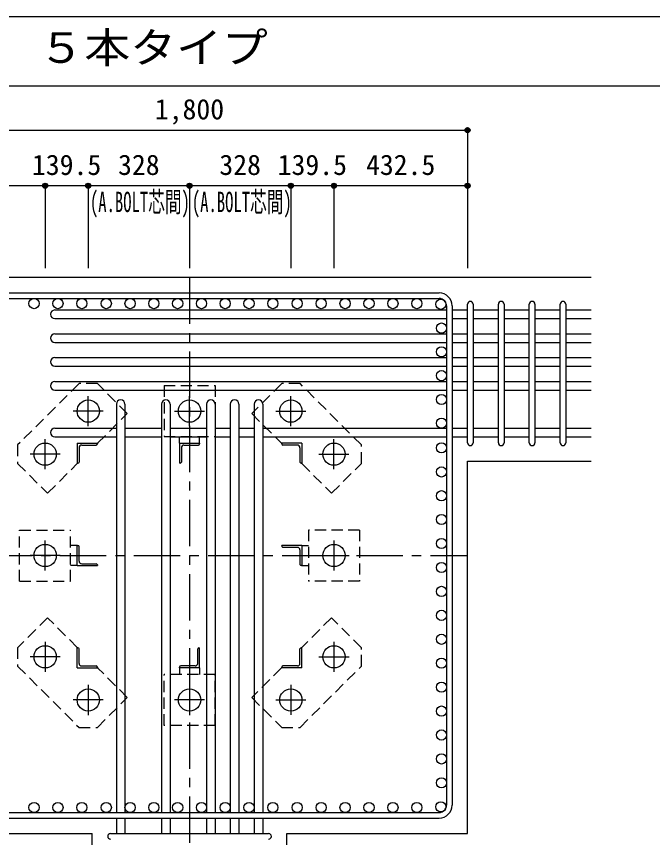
# Model space of a CAD drawing. Units: millimetres at full size, sheet at 1:30. Extents: x -5973 to 5954, y -4195 to 4201.
# Drawn here: x -4856 to -2797, y 1543 to 4201 of the extents above; entities that cross this region are included whole.
import ezdxf
from ezdxf.enums import TextEntityAlignment as Align

# ---------------------------------------------------------------- set-up
doc = ezdxf.new("R2010")
doc.units = ezdxf.units.MM
doc.header["$LTSCALE"] = 30
doc.header["$PDMODE"] = 32
doc.header["$PDSIZE"] = 15
doc.linetypes.add('CHAIN1', pattern=[8, 5, -1, 1, -1])
doc.linetypes.add('DASHED1', pattern=[1.8, 1.2, -0.6])
for name, color, linetype in [('0-1_躯体線', 2, 'Continuous'), ('0-2_アンカーボルト', 4, 'CHAIN1'), ('0-3_立上り筋', 3, 'Continuous'), ('0-4_フープ筋', 7, 'Continuous'), ('0-5_基礎梁筋', 7, 'Continuous'), ('0-6_スタラップ筋', 7, 'Continuous'), ('0-7_文字', 4, 'Continuous'), ('0-9_プレート', 4, 'DASHED1'), ('0-A_アングル', 4, 'Continuous'), ('0-D_寸法', 4, 'Continuous'), ('6-7_文字', 7, 'Continuous'), ('F-0_枠', 6, 'Continuous')]:
    doc.layers.add(name, color=color, linetype=linetype)
doc.styles.add('ＭＳ ゴシック', font='')
doc.styles.get('ＭＳ ゴシック').set_extended_font_data('MS Gothic')

msp = doc.modelspace()

# ---------------------------------------------------------------- linework, layer by layer
at = {"layer": '0-1_躯体線'}
for p, q in [((-2995.8, 3356.03), (-5195.8, 3356.03)), ((-3395.8, 2761.83), (-2995.8, 2761.83)), ((-3395.8, 1556.03), (-3395.8, 2761.83)), ((-5195.8, 1556.03), (-4610.8, 1556.03)), ((-4610.8, 1156.03), (-4610.8, 1556.03))]:
    msp.add_line(p, q, dxfattribs=at)
msp.add_lwpolyline([(-3980.8, 1156.03), (-3980.8, 1556.03), (-3395.8, 1556.03)], dxfattribs=at)
at = {"layer": '0-2_アンカーボルト'}
for p, q in [((-4623.8, 2874.73), (-4623.8, 2972.23)), ((-4295.8, 2874.83), (-4295.8, 2972.33)), ((-3967.8, 2874.83), (-3967.8, 2972.33)), ((-4575.1, 2923.53), (-4672.6, 2923.53)), ((-4344.6, 2923.53), (-4247.1, 2923.53)), ((-4016.6, 2923.53), (-3919.1, 2923.53)), ((-4763.3, 2735.23), (-4763.3, 2832.73)), ((-3828.3, 2735.33), (-3828.3, 2832.83)), ((-4714.6, 2784.03), (-4812.1, 2784.03)), ((-3877.1, 2784.03), (-3779.6, 2784.03)), ((-4763.3, 2407.23), (-4763.3, 2504.73)), ((-3828.3, 2504.83), (-3828.3, 2407.33)), ((-4714.6, 2456.03), (-4812.1, 2456.03)), ((-3877, 2456.03), (-3779.5, 2456.03)), ((-4763.3, 2176.73), (-4763.3, 2079.23)), ((-3828.3, 2176.83), (-3828.3, 2079.33)), ((-4714.5, 2128.03), (-4812, 2128.03)), ((-3877, 2128.03), (-3779.5, 2128.03)), ((-4623.8, 2037.23), (-4623.8, 1939.73)), ((-4295.8, 2037.23), (-4295.8, 1939.73)), ((-3967.8, 2037.33), (-3967.8, 1939.83)), ((-4575, 1988.53), (-4672.5, 1988.53)), ((-4247, 1988.53), (-4344.5, 1988.53)), ((-4016.5, 1988.53), (-3919, 1988.53))]:
    msp.add_line(p, q, dxfattribs=at)
at = {"layer": '0-2_アンカーボルト', "color": 3, "linetype": 'Continuous'}
for centre in [(-4623.8, 2923.53), (-4295.8, 2923.53), (-3967.8, 2923.53), (-4763.3, 2784.03), (-3828.3, 2784.03), (-4763.3, 2456.03), (-3828.3, 2456.03), (-4763.3, 2128.03), (-3828.3, 2128.03), (-4623.8, 1988.53), (-4295.8, 1988.53), (-3967.8, 1988.53)]:
    msp.add_circle(centre, 36, dxfattribs=at)
at = {"layer": '0-3_立上り筋'}
for centre in [(-4799.27, 3271.53), (-4721.82, 3271.53), (-4644.36, 3271.53), (-4565.3, 3271.53), (-4488.3, 3271.53), (-4411.3, 3271.53), (-4334.3, 3271.53), (-4257.3, 3271.53), (-4180.3, 3271.53), (-4103.3, 3271.53), (-4026.3, 3271.53), (-3947.24, 3271.53), (-3869.78, 3271.53), (-3792.33, 3271.53), (-3714.87, 3271.53), (-3637.41, 3271.53), (-3559.95, 3271.53), (-3482.5, 3269.33), (-3480.3, 3192.33), (-3480.3, 3115.33), (-3480.3, 3038.33), (-3480.3, 2961.33), (-3480.3, 2884.33), (-3480.3, 2804.59), (-3480.3, 2726.53), (-3480.3, 2649.53), (-3480.3, 2572.53), (-3480.3, 2494.76), (-3480.3, 2417.3), (-3480.3, 2339.84), (-3480.3, 2262.39), (-3480.3, 2184.93), (-3480.3, 2107.47), (-3480.3, 2030.01), (-3480.3, 1952.56), (-3480.3, 1875.1), (-3480.3, 1797.64), (-3480.3, 1720.19), (-4799.27, 1640.53), (-4721.82, 1640.53), (-4644.36, 1640.53), (-4565.3, 1640.53), (-4488.3, 1640.53), (-4411.3, 1640.53), (-4334.3, 1640.53), (-4257.3, 1640.53), (-4180.3, 1640.53), (-4103.3, 1640.53), (-4026.3, 1640.53), (-3947.24, 1640.53), (-3869.78, 1640.53), (-3792.33, 1640.53), (-3714.87, 1640.53), (-3637.41, 1640.53), (-3559.95, 1640.53), (-3482.5, 1642.73)]:
    msp.add_circle(centre, 16.5, dxfattribs=at)
at = {"layer": '0-4_フープ筋'}
for p, q in [((-5103.8, 3306.03), (-3487.8, 3306.03)), ((-5103.8, 3288.03), (-3487.8, 3288.03)), ((-3463.8, 3264.03), (-3463.8, 1648.03)), ((-3445.8, 3264.03), (-3445.8, 1648.03)), ((-5103.8, 1624.03), (-3487.8, 1624.03)), ((-5103.8, 1606.03), (-3487.8, 1606.03))]:
    msp.add_line(p, q, dxfattribs=at)
for centre, radius, start, end in [((-3487.8, 3264.03), 42, 0, 90), ((-3487.8, 3264.03), 24, 0, 90), ((-3487.8, 1648.03), 42, 270, 0), ((-3487.8, 1648.03), 24, 270, 0)]:
    msp.add_arc(centre, radius, start, end, dxfattribs=at)
at = {"layer": '0-5_基礎梁筋'}
for p, q in [((-4731.8, 3250.83), (-3463.8, 3250.83)), ((-3445.8, 3250.83), (-3395.8, 3250.83)), ((-3377.8, 3250.83), (-3295.8, 3250.83)), ((-3277.8, 3250.83), (-3195.8, 3250.83)), ((-3177.8, 3250.83), (-3095.8, 3250.83)), ((-3077.8, 3250.83), (-2995.8, 3250.83)), ((-4731.8, 3222.83), (-3463.8, 3222.83)), ((-3445.8, 3222.83), (-3395.8, 3222.83)), ((-3377.8, 3222.83), (-3295.8, 3222.83)), ((-3277.8, 3222.83), (-3195.8, 3222.83)), ((-3177.8, 3222.83), (-3095.8, 3222.83)), ((-3077.8, 3222.83), (-2995.8, 3222.83)), ((-4731.8, 3173.83), (-3463.8, 3173.83)), ((-3445.8, 3173.83), (-3395.8, 3173.83)), ((-3377.8, 3173.83), (-3295.8, 3173.83)), ((-3277.8, 3173.83), (-3195.8, 3173.83)), ((-3177.8, 3173.83), (-3095.8, 3173.83)), ((-3077.8, 3173.83), (-2995.8, 3173.83)), ((-4731.8, 3145.83), (-3463.8, 3145.83)), ((-3445.8, 3145.83), (-3395.8, 3145.83)), ((-3377.8, 3145.83), (-3295.8, 3145.83)), ((-3277.8, 3145.83), (-3195.8, 3145.83)), ((-3177.8, 3145.83), (-3095.8, 3145.83)), ((-3077.8, 3145.83), (-2995.8, 3145.83)), ((-4731.8, 3096.83), (-3463.8, 3096.83)), ((-3445.8, 3096.83), (-3395.8, 3096.83)), ((-3377.8, 3096.83), (-3295.8, 3096.83)), ((-3277.8, 3096.83), (-3195.8, 3096.83)), ((-3177.8, 3096.83), (-3095.8, 3096.83)), ((-3077.8, 3096.83), (-2995.8, 3096.83)), ((-4731.8, 3068.83), (-3463.8, 3068.83)), ((-3445.8, 3068.83), (-3395.8, 3068.83)), ((-3377.8, 3068.83), (-3295.8, 3068.83)), ((-3277.8, 3068.83), (-3195.8, 3068.83)), ((-3177.8, 3068.83), (-3095.8, 3068.83)), ((-3077.8, 3068.83), (-2995.8, 3068.83)), ((-4731.8, 3019.83), (-3463.8, 3019.83)), ((-3445.8, 3019.83), (-3395.8, 3019.83)), ((-3377.8, 3019.83), (-3295.8, 3019.83)), ((-3277.8, 3019.83), (-3195.8, 3019.83)), ((-3177.8, 3019.83), (-3095.8, 3019.83)), ((-3077.8, 3019.83), (-2995.8, 3019.83)), ((-4731.8, 2991.83), (-3463.8, 2991.83)), ((-3445.8, 2991.83), (-3395.8, 2991.83)), ((-3377.8, 2991.83), (-3295.8, 2991.83)), ((-3277.8, 2991.83), (-3195.8, 2991.83)), ((-3177.8, 2991.83), (-3095.8, 2991.83)), ((-3077.8, 2991.83), (-2995.8, 2991.83)), ((-4532.8, 2945.53), (-4532.8, 1624.03)), ((-4504.8, 2945.53), (-4504.8, 1624.03)), ((-4386.8, 2945.53), (-4386.8, 1624.03)), ((-4358.8, 2945.53), (-4358.8, 1624.03)), ((-4240.8, 2945.53), (-4240.8, 1624.03)), ((-4212.8, 2945.53), (-4212.8, 1624.03)), ((-4163.8, 2945.53), (-4163.8, 1624.03)), ((-4135.8, 2945.53), (-4135.8, 1624.03)), ((-4086.8, 2945.53), (-4086.8, 1624.03)), ((-4058.8, 2945.53), (-4058.8, 1624.03)), ((-4731.8, 2867.83), (-4532.8, 2867.83)), ((-4504.8, 2867.83), (-4386.8, 2867.83)), ((-4358.8, 2867.83), (-4240.8, 2867.83)), ((-4212.8, 2867.83), (-4163.8, 2867.83)), ((-4135.8, 2867.83), (-4086.8, 2867.83)), ((-4058.8, 2867.83), (-3463.8, 2867.83)), ((-3445.8, 2867.83), (-3395.8, 2867.83)), ((-3377.8, 2867.83), (-3295.8, 2867.83)), ((-3277.8, 2867.83), (-3195.8, 2867.83)), ((-3177.8, 2867.83), (-3095.8, 2867.83)), ((-3077.8, 2867.83), (-2995.8, 2867.83)), ((-4731.8, 2839.83), (-4532.8, 2839.83)), ((-4504.8, 2839.83), (-4386.8, 2839.83)), ((-4358.8, 2839.83), (-4240.8, 2839.83)), ((-4212.8, 2839.83), (-4163.8, 2839.83)), ((-4135.8, 2839.83), (-4086.8, 2839.83)), ((-4058.8, 2839.83), (-3463.8, 2839.83)), ((-3445.8, 2839.83), (-3395.8, 2839.83)), ((-3377.8, 2839.83), (-3295.8, 2839.83)), ((-3277.8, 2839.83), (-3195.8, 2839.83)), ((-3177.8, 2839.83), (-3095.8, 2839.83)), ((-3077.8, 2839.83), (-2995.8, 2839.83)), ((-4532.8, 1606.03), (-4532.8, 1556.03)), ((-4504.8, 1606.03), (-4504.8, 1556.03)), ((-4386.8, 1606.03), (-4386.8, 1556.03)), ((-4358.8, 1606.03), (-4358.8, 1556.03)), ((-4240.8, 1606.03), (-4240.8, 1556.03)), ((-4212.8, 1606.03), (-4212.8, 1556.03)), ((-4163.8, 1606.03), (-4163.8, 1556.03)), ((-4135.8, 1606.03), (-4135.8, 1556.03)), ((-4086.8, 1606.03), (-4086.8, 1556.03)), ((-4058.8, 1606.03), (-4058.8, 1556.03))]:
    msp.add_line(p, q, dxfattribs=at)
for centre, start, end in [((-4731.8, 3236.83), 90, 270), ((-4731.8, 3159.83), 90, 270), ((-4731.8, 3082.83), 90, 270), ((-4731.8, 3005.83), 90, 270), ((-4518.8, 2945.53), 0, 180), ((-4372.8, 2945.53), 0, 180), ((-4226.8, 2945.53), 0, 180), ((-4149.8, 2945.53), 0, 180), ((-4072.8, 2945.53), 0, 180), ((-4731.8, 2853.83), 90, 270)]:
    msp.add_arc(centre, 14, start, end, dxfattribs=at)
at = {"layer": '0-6_スタラップ筋'}
for p, q in [((-3395.8, 2820.83), (-3395.8, 3269.83)), ((-3377.8, 3269.83), (-3377.8, 2820.83)), ((-3295.8, 2820.83), (-3295.8, 3269.83)), ((-3277.8, 3269.83), (-3277.8, 2820.83)), ((-3195.8, 2820.83), (-3195.8, 3269.83)), ((-3177.8, 3269.83), (-3177.8, 2820.83)), ((-3095.8, 2820.83), (-3095.8, 3269.83)), ((-3077.8, 3269.83), (-3077.8, 2820.83)), ((-4551.8, 1556.03), (-4039.8, 1556.03))]:
    msp.add_line(p, q, dxfattribs=at)
for centre, start, end in [((-3386.8, 3269.83), 0, 180), ((-3286.8, 3269.83), 0, 180), ((-3186.8, 3269.83), 0, 180), ((-3086.8, 3269.83), 0, 180), ((-3386.8, 2820.83), 180, 0), ((-3286.8, 2820.83), 180, 0), ((-3186.8, 2820.83), 180, 0), ((-3086.8, 2820.83), 180, 0), ((-4551.8, 1547.03), 90, 270), ((-4039.8, 1547.03), 270, 90)]:
    msp.add_arc(centre, 9, start, end, dxfattribs=at)
at = {"layer": '0-9_プレート'}
for p, q in [((-4653.6, 3012.53), (-4852.3, 2813.83)), ((-4594.2, 3012.53), (-4653.6, 3012.53)), ((-4497.3, 2915.63), (-4594.2, 3012.53)), ((-4378.3, 3006.03), (-4213.3, 3006.03)), ((-4378.3, 3006.03), (-4378.3, 2841.03)), ((-4213.3, 3006.03), (-4213.3, 2841.03)), ((-3997.4, 3012.53), (-4094.3, 2915.63)), ((-3938, 3012.53), (-3997.4, 3012.53)), ((-3739.3, 2813.83), (-3938, 3012.53)), ((-4593.4, 2819.53), (-4497.3, 2915.63)), ((-4094.3, 2915.63), (-3998.2, 2819.53)), ((-4378.3, 2841.03), (-4213.3, 2841.03)), ((-4328.3, 2819.53), (-4328.3, 2841.03)), ((-4263.3, 2819.53), (-4263.3, 2841.03)), ((-4852.3, 2813.83), (-4852.3, 2754.43)), ((-3739.3, 2754.43), (-3739.3, 2813.83)), ((-4852.3, 2754.43), (-4755.4, 2657.53)), ((-4755.4, 2657.53), (-4659.3, 2753.63)), ((-3932.3, 2753.63), (-3836.2, 2657.53)), ((-3836.2, 2657.53), (-3739.3, 2754.43)), ((-4845.8, 2538.53), (-4680.8, 2538.53)), ((-4845.8, 2373.53), (-4845.8, 2538.53)), ((-4680.8, 2373.53), (-4680.8, 2538.53)), ((-3910.8, 2538.53), (-3910.8, 2373.53)), ((-3745.8, 2538.53), (-3910.8, 2538.53)), ((-3745.8, 2538.53), (-3745.8, 2373.53)), ((-4659.3, 2488.53), (-4680.8, 2488.53)), ((-3932.3, 2488.53), (-3910.8, 2488.53)), ((-4659.3, 2423.53), (-4680.8, 2423.53)), ((-3932.3, 2423.53), (-3910.8, 2423.53)), ((-4845.8, 2373.53), (-4680.8, 2373.53)), ((-3745.8, 2373.53), (-3910.8, 2373.53)), ((-4755.4, 2254.53), (-4852.3, 2157.63)), ((-4659.3, 2158.43), (-4755.4, 2254.53)), ((-3836.2, 2254.53), (-3932.3, 2158.43)), ((-3739.3, 2157.63), (-3836.2, 2254.53)), ((-4852.3, 2157.63), (-4852.3, 2098.23)), ((-3739.3, 2098.23), (-3739.3, 2157.63)), ((-4852.3, 2098.23), (-4653.6, 1899.53)), ((-4497.3, 1996.43), (-4593.4, 2092.53)), ((-4328.3, 2092.53), (-4328.3, 2071.03)), ((-4263.3, 2092.53), (-4263.3, 2071.03)), ((-3998.2, 2092.53), (-4094.3, 1996.43)), ((-3938, 1899.53), (-3739.3, 2098.23)), ((-4213.3, 2071.03), (-4378.3, 2071.03)), ((-4378.3, 1906.03), (-4378.3, 2071.03)), ((-4213.3, 1906.03), (-4213.3, 2071.03)), ((-4594.2, 1899.53), (-4497.3, 1996.43)), ((-4094.3, 1996.43), (-3997.4, 1899.53)), ((-4653.6, 1899.53), (-4594.2, 1899.53)), ((-4213.3, 1906.03), (-4378.3, 1906.03)), ((-3997.4, 1899.53), (-3938, 1899.53))]:
    msp.add_line(p, q, dxfattribs=at)
at = {"layer": '0-A_アングル'}
for p, q in [((-4659.3, 2819.53), (-4594.3, 2819.53)), ((-4659.3, 2819.53), (-4659.3, 2754.53)), ((-4594.3, 2819.53), (-4594.3, 2817.53)), ((-4328.3, 2819.53), (-4263.3, 2819.53)), ((-4328.3, 2819.53), (-4328.3, 2754.53)), ((-4263.3, 2819.53), (-4263.3, 2817.53)), ((-3932.3, 2819.53), (-3997.3, 2819.53)), ((-3997.3, 2817.53), (-3997.3, 2819.53)), ((-3932.3, 2819.53), (-3932.3, 2754.53)), ((-4653.3, 2805.03), (-4653.3, 2758.53)), ((-4644.8, 2813.53), (-4598.3, 2813.53)), ((-4322.3, 2805.03), (-4322.3, 2758.53)), ((-4313.8, 2813.53), (-4267.3, 2813.53)), ((-3946.8, 2813.53), (-3993.3, 2813.53)), ((-3938.3, 2805.03), (-3938.3, 2758.53)), ((-4657.3, 2754.53), (-4659.3, 2754.53)), ((-4326.3, 2754.53), (-4328.3, 2754.53)), ((-3932.3, 2754.53), (-3934.3, 2754.53)), ((-4659.3, 2488.53), (-4657.3, 2488.53)), ((-4659.3, 2423.53), (-4659.3, 2488.53)), ((-4653.3, 2438.03), (-4653.3, 2484.53)), ((-3932.3, 2488.53), (-3997.3, 2488.53)), ((-3997.3, 2486.53), (-3997.3, 2488.53)), ((-3946.8, 2482.53), (-3993.3, 2482.53)), ((-3938.3, 2474.03), (-3938.3, 2427.53)), ((-3932.3, 2488.53), (-3932.3, 2423.53)), ((-4659.3, 2423.53), (-4594.3, 2423.53)), ((-4644.8, 2429.53), (-4598.3, 2429.53)), ((-4594.3, 2425.53), (-4594.3, 2423.53)), ((-3932.3, 2423.53), (-3934.3, 2423.53)), ((-4659.3, 2157.53), (-4657.3, 2157.53)), ((-4659.3, 2092.53), (-4659.3, 2157.53)), ((-4653.3, 2107.03), (-4653.3, 2153.53)), ((-4269.3, 2107.03), (-4269.3, 2153.53)), ((-4265.3, 2157.53), (-4263.3, 2157.53)), ((-4263.3, 2092.53), (-4263.3, 2157.53)), ((-3938.3, 2107.03), (-3938.3, 2153.53)), ((-3934.3, 2157.53), (-3932.3, 2157.53)), ((-3932.3, 2092.53), (-3932.3, 2157.53)), ((-4659.3, 2092.53), (-4594.3, 2092.53)), ((-4644.8, 2098.53), (-4598.3, 2098.53)), ((-4594.3, 2094.53), (-4594.3, 2092.53)), ((-4328.3, 2092.53), (-4328.3, 2094.53)), ((-4263.3, 2092.53), (-4328.3, 2092.53)), ((-4277.8, 2098.53), (-4324.3, 2098.53)), ((-3997.3, 2092.53), (-3997.3, 2094.53)), ((-3932.3, 2092.53), (-3997.3, 2092.53)), ((-3946.8, 2098.53), (-3993.3, 2098.53))]:
    msp.add_line(p, q, dxfattribs=at)
for centre, radius, start, end in [((-4644.8, 2805.03), 8.5, 90, 180), ((-4598.3, 2817.53), 4, 270, 0), ((-4313.8, 2805.03), 8.5, 90, 180), ((-4267.3, 2817.53), 4, 270, 0), ((-3993.3, 2817.53), 4, 180, 270), ((-3946.8, 2805.03), 8.5, 0, 90), ((-4657.3, 2758.53), 4, 270, 0), ((-4326.3, 2758.53), 4, 270, 0), ((-3934.3, 2758.53), 4, 180, 270), ((-4657.3, 2484.53), 4, 0, 90), ((-3993.3, 2486.53), 4, 180, 270), ((-3946.8, 2474.03), 8.5, 0, 90), ((-4644.8, 2438.03), 8.5, 180, 270), ((-4598.3, 2425.53), 4, 0, 90), ((-3934.3, 2427.53), 4, 180, 270), ((-4657.3, 2153.53), 4, 0, 90), ((-4265.3, 2153.53), 4, 90, 180), ((-3934.3, 2153.53), 4, 90, 180), ((-4644.8, 2107.03), 8.5, 180, 270), ((-4277.8, 2107.03), 8.5, 270, 0), ((-3946.8, 2107.03), 8.5, 270, 0), ((-4598.3, 2094.53), 4, 0, 90), ((-4324.3, 2094.53), 4, 90, 180), ((-3993.3, 2094.53), 4, 90, 180)]:
    msp.add_arc(centre, radius, start, end, dxfattribs=at)
at = {"layer": '0-D_寸法'}
for p, q in [((-5195.8, 3833.07), (-3395.8, 3833.07)), ((-5195.8, 3833.07), (-3395.8, 3833.07)), ((-3395.8, 3833.07), (-3395.8, 3653.07)), ((-4763.3, 3653.07), (-5195.8, 3653.07)), ((-4623.8, 3653.07), (-4763.3, 3653.07)), ((-4763.3, 3653.07), (-4763.3, 3386.03)), ((-4295.8, 3653.07), (-4623.8, 3653.07)), ((-4623.8, 3653.07), (-4623.8, 3386.03)), ((-3967.8, 3653.07), (-4295.8, 3653.07)), ((-4295.8, 3653.07), (-4295.8, 3386.03)), ((-3828.3, 3653.07), (-3967.8, 3653.07)), ((-3967.8, 3653.07), (-3967.8, 3386.03)), ((-3395.8, 3653.07), (-3828.3, 3653.07)), ((-3828.3, 3653.07), (-3828.3, 3386.03)), ((-3395.8, 3653.07), (-3395.8, 3386.03))]:
    msp.add_line(p, q, dxfattribs=at)
at = {"layer": '0-D_寸法', "linetype": 'CHAIN1'}
for p, q in [((-4295.8, 3356.03), (-4295.8, 1156.03)), ((-5195.8, 2456.03), (-3395.8, 2456.03))]:
    msp.add_line(p, q, dxfattribs=at)
at = {"layer": '0-D_寸法'}
for centre, radius in [((-3395.8, 3833.07), 8), ((-3395.8, 3833.07), 7.2), ((-3395.8, 3833.07), 6.4), ((-3395.8, 3833.07), 5.6), ((-3395.8, 3833.07), 4.8), ((-3395.8, 3833.07), 4), ((-3395.8, 3833.07), 3.2), ((-3395.8, 3833.07), 2.4), ((-3395.8, 3833.07), 1.6), ((-3395.8, 3833.07), 0.8), ((-4763.3, 3653.07), 8), ((-4763.3, 3653.07), 7.2), ((-4763.3, 3653.07), 6.4), ((-4763.3, 3653.07), 5.6), ((-4763.3, 3653.07), 4.8), ((-4763.3, 3653.07), 4), ((-4763.3, 3653.07), 3.2), ((-4763.3, 3653.07), 2.4), ((-4763.3, 3653.07), 1.6), ((-4763.3, 3653.07), 0.8), ((-4623.8, 3653.07), 8), ((-4623.8, 3653.07), 7.2), ((-4623.8, 3653.07), 6.4), ((-4623.8, 3653.07), 5.6), ((-4623.8, 3653.07), 4.8), ((-4623.8, 3653.07), 4), ((-4623.8, 3653.07), 3.2), ((-4623.8, 3653.07), 2.4), ((-4623.8, 3653.07), 1.6), ((-4623.8, 3653.07), 0.8), ((-4295.8, 3653.07), 8), ((-4295.8, 3653.07), 7.2), ((-4295.8, 3653.07), 6.4), ((-4295.8, 3653.07), 5.6), ((-4295.8, 3653.07), 4.8), ((-4295.8, 3653.07), 4), ((-4295.8, 3653.07), 3.2), ((-4295.8, 3653.07), 2.4), ((-4295.8, 3653.07), 1.6), ((-4295.8, 3653.07), 0.8), ((-3967.8, 3653.07), 8), ((-3967.8, 3653.07), 7.2), ((-3967.8, 3653.07), 6.4), ((-3967.8, 3653.07), 5.6), ((-3967.8, 3653.07), 4.8), ((-3967.8, 3653.07), 4), ((-3967.8, 3653.07), 3.2), ((-3967.8, 3653.07), 2.4), ((-3967.8, 3653.07), 1.6), ((-3967.8, 3653.07), 0.8), ((-3828.3, 3653.07), 8), ((-3828.3, 3653.07), 7.2), ((-3828.3, 3653.07), 6.4), ((-3828.3, 3653.07), 5.6), ((-3828.3, 3653.07), 4.8), ((-3828.3, 3653.07), 4), ((-3828.3, 3653.07), 3.2), ((-3828.3, 3653.07), 2.4), ((-3828.3, 3653.07), 1.6), ((-3828.3, 3653.07), 0.8), ((-3395.8, 3653.07), 8), ((-3395.8, 3653.07), 7.2), ((-3395.8, 3653.07), 6.4), ((-3395.8, 3653.07), 5.6), ((-3395.8, 3653.07), 4.8), ((-3395.8, 3653.07), 4), ((-3395.8, 3653.07), 3.2), ((-3395.8, 3653.07), 2.4), ((-3395.8, 3653.07), 1.6), ((-3395.8, 3653.07), 0.8)]:
    msp.add_circle(centre, radius, dxfattribs=at)
at = {"layer": '0-D_寸法', "color": 7}
for p in [(-3395.8, 3833.07), (-4763.3, 3653.07), (-4763.3, 3653.07), (-4623.8, 3653.07), (-4623.8, 3653.07), (-4295.8, 3653.07), (-4295.8, 3653.07), (-3967.8, 3653.07), (-3967.8, 3653.07), (-3828.3, 3653.07), (-3828.3, 3653.07), (-3395.8, 3653.07), (-3395.8, 3653.07)]:
    msp.add_point(p, dxfattribs=at)
at = {"layer": 'F-0_枠'}
msp.add_line((-5972.88, 4201.15), (5954.1, 4201.15), dxfattribs=at)
at = {"layer": 'F-0_枠', "color": 2}
msp.add_line((-5972.88, 3976.15), (3723.6, 3976.15), dxfattribs=at)

# ---------------------------------------------------------------- texts
at = {"layer": '0-7_文字', "style": 'ＭＳ ゴシック', "width": 0.6}
for p in [(-4618.25, 3547.86), (-4288.35, 3547.86)]:
    msp.add_text('(A.BOLT芯間)', height=65.98, dxfattribs=at).set_placement(p, align=Align.BOTTOM_LEFT)
at = {"layer": '0-D_寸法', "style": 'ＭＳ ゴシック'}
for s, p in [('1,800', (-4408.3, 3848.07)), ('139.5', (-4806.05, 3668.07)), ('328', (-4527.3, 3668.07)), ('328', (-4199.3, 3668.07)), ('139.5', (-4010.55, 3668.07)), ('432.5', (-3724.55, 3668.07))]:
    msp.add_text(s, height=65.98, dxfattribs=at).set_placement(p, align=Align.BOTTOM_LEFT)
at = {"layer": '6-7_文字', "color": 2, "style": 'ＭＳ ゴシック', "width": 1.1}
msp.add_text('\u3000\u3000基礎梁主筋\u3000５本タイプ', height=98.97, dxfattribs=at).set_placement((-5972.88, 4021.15), align=Align.BOTTOM_LEFT)

doc.saveas('drawing.dxf')
